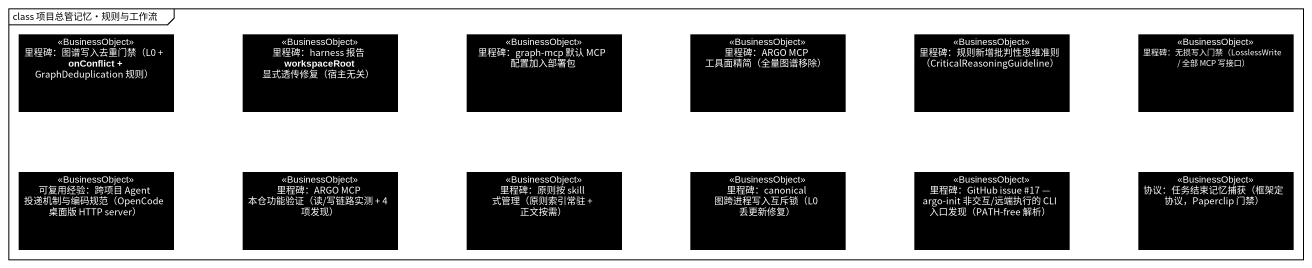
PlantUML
@startuml
mainframe class 项目总管记忆·规则与工作流
hide circle
hide empty members
class "里程碑：图谱写入去重门禁（L0 + onConflict + GraphDeduplication 规则）" as 里程碑_图谱写入去重门禁_L0_onConflict <<BusinessObject>> #000000
class "里程碑：harness 报告 workspaceRoot 显式透传修复（宿主无关）" as 里程碑_harness_报告 <<BusinessObject>> #000000
class "里程碑：graph-mcp 默认 MCP 配置加入部署包" as 里程碑_graph_mcp_默认_MCP_配置加入部署包 <<BusinessObject>> #000000
class "里程碑：ARGO MCP 工具面精简（全量图谱移除）" as 里程碑_ARGO_MCP_工具面精简_全量图谱移除 <<BusinessObject>> #000000
class "里程碑：规则新增批判性思维准则（CriticalReasoningGuideline）" as 里程碑_规则新增批判性思维准则 <<BusinessObject>> #000000
class "里程碑：无损写入门禁（LosslessWrite / 全部 MCP 写接口）" as 里程碑_无损写入门禁_LosslessWrite_全部 <<BusinessObject>> #000000
class "可复用经验：跨项目 Agent 投递机制与编码规范（OpenCode 桌面版 HTTP server）" as 可复用经验_跨项目_Agent_投递机制与编码规范 <<BusinessObject>> #000000
class "里程碑：ARGO MCP 本仓功能验证（读/写链路实测 + 4 项发现）" as 里程碑_ARGO_MCP_本仓功能验证_读_写链路实测 <<BusinessObject>> #000000
class "里程碑：原则按 skill 式管理（原则索引常驻 + 正文按需）" as 里程碑_原则按_skill_式管理_原则索引常驻 <<BusinessObject>> #000000
class "里程碑：canonical 图跨进程写入互斥锁（L0 丢更新修复）" as 里程碑_canonical_图跨进程写入互斥锁_L0 <<BusinessObject>> #000000
class "里程碑：GitHub issue #17 — argo-init 非交互/远端执行的 CLI 入口发现（PATH-free 解析）" as 里程碑_GitHub_issue_17_argo <<BusinessObject>> #000000
class "协议：任务结束记忆捕获（框架定协议，Paperclip 门禁）" as 协议_任务结束记忆捕获_框架定协议_Paperclip <<BusinessObject>> #000000
@enduml
